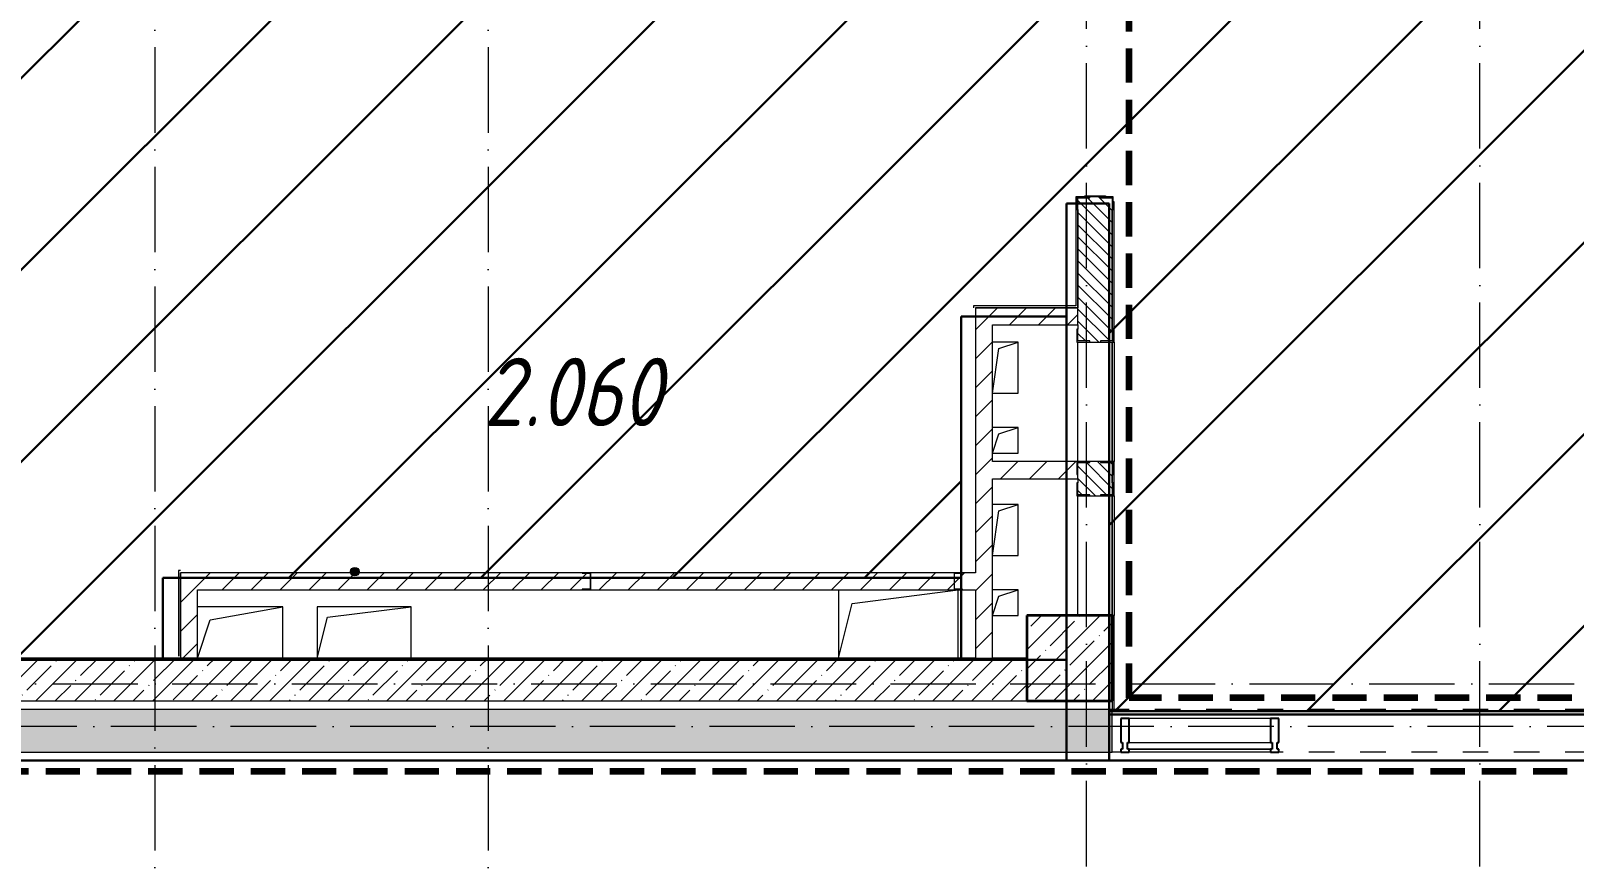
# Model space of a CAD drawing. Header units: millimetres. Extents: x -17017 to 628417, y -109036 to 199237.
# Drawn here: x -8445 to 582, y -95815 to -90944 of the extents above; entities that cross this region are included whole.
import ezdxf

# ---------------------------------------------------------------- set-up
doc = ezdxf.new("R2010")
doc.units = ezdxf.units.MM
for name, pattern in [('50_200_ШТРИХ_1Т_ш5_п1_п1_', [700, 500, -100, 0, -100]), ('Штрих короткий', [300, 150, -150]), ('Штриховая _2 мм - 1 мм_', [300, 200, -100])]:
    doc.linetypes.add(name, pattern=pattern)
for name, color, linetype, lineweight in [('0-1', 7, 'Continuous', 5), ('0-2', 7, 'Continuous', 9), ('Импосты витража', 7, 'Continuous', 9), ('Импосты витража-1', 7, 'Continuous', 25), ('Марки помещений', 7, 'Continuous', 9), ('Марки стен', 7, 'Continuous', 9), ('Несущие колонны', 7, 'Continuous', 9), ('Несущие колонны-1', 7, 'Continuous', 35), ('Обобщенные модели', 7, 'Continuous', 9), ('Общие ребра', 7, 'Continuous', 9), ('Оси-2', 7, '50_200_ШТРИХ_1Т_ш5_п1_п1_', 9), ('Остекление-1', 7, 'Continuous', 9), ('Перемычка-1', 7, 'Штрих короткий', 9), ('Стены', 7, 'Continuous', 9), ('Стены-1', 7, 'Continuous', 13), ('стяжа', 7, 'Continuous', 30), ('Штриховка разреза-1', 7, 'Continuous', 9)]:
    doc.layers.add(name, color=color, linetype=linetype, lineweight=lineweight)
doc.layers.add('СТ-1_1', color=7, linetype='Штриховая _2 мм - 1 мм_', lineweight=90, true_color=0x888888)
doc.layers.get('0-2').off()
doc.styles.add('ISOCPEUR_I_2', font='isocpeui.ttf', dxfattribs={"width": 0.85, "height": 2.3})
pattern_1 = [(45, (0, 0), (-84.8528, 84.8528), [])]
pattern_2 = [(45, (0, 0), (-114.04925, 114.04925), []), (45, (114.05, 0), (-114.04925, 114.04925), [201.612, -40.322, 3.353, -36.97])]

# ---------------------------------------------------------------- blocks, each defined once
blk = doc.blocks.new('ось2эт')
at = {"layer": 'Оси-2'}
for p, q in [((-7720.1, -54635.1), (-7720.1, -108435.9)), ((-5770.1, -54635.1), (-5770.1, -108435.9)), ((-2270.1, -108435.9), (-2270.1, -54635.1)), ((29.9, -108435.9), (29.9, -54635.1)), ((-11118.8, -94765.3), (15729.9, -94765.3)), ((96138.3, -95015.3), (-12388.8, -95015.3))]:
    blk.add_line(p, q, dxfattribs=at)
blk = doc.blocks.new('BSC_Колонна _Прямоугольная - 500х500-V42-АИ2_02_План отделки стен 2-го этажа _Часть 2_')
at = {"layer": 'Несущие колонны'}
h = blk.add_hatch(dxfattribs=at)
h.set_pattern_fill('FP_50', color=256, style=0, pattern_type=2)
h.set_pattern_definition([(45, (-7700, -11600), (-114.0493, 114.0493), []), (45, (-7585.95, -11600), (-114.0493, 114.0493), [201.613, -40.323, 3.353, -36.97])])
h.paths.add_polyline_path([(-250, -250), (250, -250), (250, 250), (-250, 250)], flags=0)
at = {"layer": 'Несущие колонны-1'}
for p, q in [((250, 250), (-250, 250)), ((-250, 250), (-250, -250)), ((250, -250), (250, 250)), ((-250, -250), (250, -250))]:
    blk.add_line(p, q, dxfattribs=at)
blk = doc.blocks.new('Прямоугольный импост - Импост структурный с накладкой - 180мм-26940402-АИ2_02_План отделки стен 2-го этажа _Часть 2_')
at = {"layer": 'Импосты витража-1'}
for p, q in [((-25, 0), (-25, 17)), ((-25, 17), (25, 17)), ((-15, 0), (-25, 0)), ((-15, -40), (-15, 0)), ((25, 0), (15, 0)), ((15, 0), (15, -40)), ((25, 17), (25, 0)), ((-25, -180), (-25, -40)), ((-25, -40), (-15, -40)), ((15, -40), (25, -40)), ((25, -40), (25, -180)), ((25, -180), (-25, -180))]:
    blk.add_line(p, q, dxfattribs=at)
blk = doc.blocks.new('PNS_Панель прямоугольная2 - Нр_Стекло - 40мм-26940512-АИ2_02_План отделки стен 2-го этажа _Часть 2_')
at = {"layer": 'Остекление-1'}
for p, q in [((-412.5, 40), (412.5, 40)), ((-422.5, 0), (422.5, 0)), ((412.5, 0), (-412.5, 0))]:
    blk.add_line(p, q, dxfattribs=at)
blk = doc.blocks.new('Прямоугольный импост - Импост структурный с накладкой - 180мм-23818297-АИ2_02_План отделки стен 2-го этажа _Часть 2_')
at = {"layer": 'Импосты витража'}
for p, q in [((11850, 11247), (11025, 11247)), ((11850, 11050), (11025, 11050))]:
    blk.add_line(p, q, dxfattribs=at)
blk = doc.blocks.new('Прямоугольный импост - Импост структурный с накладкой - 180мм-26940403-АИ2_02_План отделки стен 2-го этажа _Часть 2_')
at = {"layer": 'Импосты витража-1'}
for p, q in [((-25, 0), (-25, 17)), ((-25, 17), (25, 17)), ((-15, 0), (-25, 0)), ((-15, -40), (-15, 0)), ((25, 0), (15, 0)), ((15, 0), (15, -40)), ((25, 17), (25, 0)), ((-25, -180), (-25, -40)), ((-25, -40), (-15, -40)), ((15, -40), (25, -40)), ((25, -40), (25, -180)), ((25, -180), (-25, -180))]:
    blk.add_line(p, q, dxfattribs=at)
blk = doc.blocks.new('Проем_Дверь_Прямоугольный - 4000х2400h_витражные проемы-26940178-АИ2_02_План отделки стен 2-го этажа _Часть 2_')
at = {"layer": 'Перемычка-1'}
for p, q in [((2000, 125), (-2000, 125)), ((2000, -125), (-2000, -125))]:
    blk.add_line(p, q, dxfattribs=at)
blk = doc.blocks.new('Фахверк_СКБ_Уголок - 200_3960_зеркало-28268689-АИ2_02_План отделки стен 2-го этажа _Часть 2_')
at = {"layer": 'Обобщенные модели'}
for p, q in [((200, 156), (125, 156)), ((125, 156), (125, 81)), ((131, 81), (131, 150)), ((131, 150), (200, 150)), ((200, 150), (200, 156)), ((125, 81), (131, 81)), ((131, 19), (125, 19)), ((125, 19), (125, -56)), ((131, -50), (131, 19)), ((125, -56), (200, -56)), ((200, -50), (131, -50)), ((200, -56), (200, -50))]:
    blk.add_line(p, q, dxfattribs=at)
blk = doc.blocks.new('154_Стойка_СКБ_Уголок - СМ-2180_200-28268025-АИ2_02_План отделки стен 2-го этажа _Часть 2_')
at = {"layer": 'Обобщенные модели'}
for p, q in [((125, 156), (125, 81)), ((200, 156), (125, 156)), ((131, 81), (131, 150)), ((131, 150), (200, 150)), ((200, 150), (200, 156)), ((125, 81), (131, 81)), ((131, 19), (125, 19)), ((125, 19), (125, -56)), ((131, -50), (131, 19)), ((125, -56), (200, -56)), ((200, -50), (131, -50)), ((200, -56), (200, -50))]:
    blk.add_line(p, q, dxfattribs=at)
blk = doc.blocks.new('Стойка_Влож_Полоса боковая - Полоса-28213942-АИ2_02_План отделки стен 2-го этажа _Часть 2_')
at = {"layer": 'Обобщенные модели'}
for p, q in [((-5, 60), (0, 60)), ((-5, -60), (-5, 60)), ((0, 31), (0, -31)), ((0, -60), (-5, -60))]:
    blk.add_line(p, q, dxfattribs=at)
blk = doc.blocks.new('154_Фахверк_СКБ_Швеллер - Тип_100_3960-28318856-АИ2_02_План отделки стен 2-го этажа _Часть 2_')
at = {"layer": 'Обобщенные модели'}
for p, q in [((175, 50), (125, 50)), ((125, 50), (125, -50)), ((128, 47), (175, 47)), ((128, -47), (128, 47)), ((175, 47), (175, 50)), ((125, -50), (175, -50)), ((175, -47), (128, -47)), ((175, -50), (175, -47))]:
    blk.add_line(p, q, dxfattribs=at)
blk = doc.blocks.new('AR_Отверстие прямоугольное _в плите_ - AR_Отверстие прямоугольное _в плите_-V191-АИ2_02_План отделки стен 2-го этажа _Часть 2_')
at = {"layer": 'Обобщенные модели'}
for p, q in [((75, 75), (-75, 75)), ((-75, -75), (-37.5, 37.5)), ((-37.5, 37.5), (75, 75)), ((75, -75), (75, 75)), ((-75, -75), (75, -75))]:
    blk.add_line(p, q, dxfattribs=at)
blk = doc.blocks.new('AR_Отверстие прямоугольное _в плите_ - AR_Отверстие прямоугольное _в плите_-V192-АИ2_02_План отделки стен 2-го этажа _Часть 2_')
at = {"layer": 'Обобщенные модели'}
for p, q in [((75, 150), (-75, 150)), ((-75, -150), (-37.5, 112.5)), ((-37.5, 112.5), (75, 150)), ((75, -150), (75, 150)), ((-75, -150), (75, -150))]:
    blk.add_line(p, q, dxfattribs=at)
blk = doc.blocks.new('AR_Отверстие прямоугольное _в плите_ - AR_Отверстие прямоугольное _в плите_-30552525-АИ2_02_План отделки стен 2-го этажа _Часть 2_')
at = {"layer": 'Обобщенные модели'}
for p, q in [((-350, 200), (-350, -200)), ((-270, 120), (350, 200)), ((350, -200), (350, 200)), ((-350, -200), (-270, 120))]:
    blk.add_line(p, q, dxfattribs=at)
blk = doc.blocks.new('AR_Отверстие прямоугольное _в плите_ - AR_Отверстие прямоугольное _в плите_-30459267-АИ2_02_План отделки стен 2-го этажа _Часть 2_')
at = {"layer": 'Обобщенные модели'}
for p, q in [((250, 150), (-250, 150)), ((-175, 75), (250, 150)), ((250, -150), (250, 150)), ((-250, -150), (-175, 75))]:
    blk.add_line(p, q, dxfattribs=at)
blk = doc.blocks.new('AR_Отверстие прямоугольное _в плите_ - AR_Отверстие прямоугольное _в плите_-30552596-АИ2_02_План отделки стен 2-го этажа _Часть 2_')
at = {"layer": 'Обобщенные модели'}
for p, q in [((275, 150), (-275, 150)), ((-275, 150), (-275, -150)), ((-215, 90), (275, 150)), ((275, -150), (275, 150)), ((-275, -150), (-215, 90))]:
    blk.add_line(p, q, dxfattribs=at)
blk = doc.blocks.new('154_Фахверк_СКБ_Швеллер - Тип_100_3960_зеркало-36793856-АИ2_02_План отделки стен 2-го этажа _Часть 2_')
at = {"layer": 'Обобщенные модели'}
for p, q in [((175, 50), (125, 50)), ((125, 50), (125, -50)), ((128, 47), (175, 47)), ((128, -47), (128, 47)), ((175, 47), (175, 50)), ((125, -50), (175, -50)), ((175, -47), (128, -47)), ((175, -50), (175, -47))]:
    blk.add_line(p, q, dxfattribs=at)
blk = doc.blocks.new('0125-Р-ОО-Ш2-АР-о_23_10_2024_rvt-1-АИ2_02_План отделки стен 2-го этажа _Часть 2_')
at = {"layer": 'Штриховка разреза-1'}
h = blk.add_hatch(dxfattribs=at)
h.set_pattern_fill('FP_2', color=256, style=0, pattern_type=2)
h.set_pattern_definition([(135, (0, 0), (-35.35534, -35.35534), [])])
h.paths.add_polyline_path([(7881, 12550), (7881, 12556), (7950, 12556), (7950, 12744), (7881, 12744), (7881, 12750), (7819, 12750), (7819, 12744), (7750, 12744), (7750, 12556), (7819, 12556), (7819, 12550)], flags=0)
h.paths.add_polyline_path([(7881, 13450), (7881, 13456), (7950, 13456), (7950, 14294), (7881, 14294), (7881, 14300), (7819, 14300), (7819, 14294), (7750, 14294), (7750, 13456), (7819, 13456), (7819, 13450)], flags=0)
h.paths.add_polyline_path([(7950, 15450), (7950, 15750), (7750, 15750), (7750, 15450), (7910, 15450)], flags=0)
h = blk.add_hatch(dxfattribs=at)
h.set_pattern_fill('FP_3', color=256, style=0, pattern_type=2)
h.set_pattern_definition(pattern_1)
h.paths.add_polyline_path([(7250, 11600), (7250, 13650), (7150, 13650), (7150, 11600)], flags=0)
h = blk.add_hatch(dxfattribs=at)
h.set_pattern_fill('FP_3', color=256, style=0, pattern_type=2)
h.set_pattern_definition(pattern_1)
h.paths.add_polyline_path([(7750, 13550), (7750, 13650), (7250, 13650), (7250, 13550)], flags=0)
h = blk.add_hatch(dxfattribs=at)
h.set_pattern_fill('FP_3', color=256, style=0, pattern_type=2)
h.set_pattern_definition(pattern_1)
h.paths.add_polyline_path([(7750, 12650), (7750, 12675), (7744, 12675), (7744, 12750), (7250, 12750), (7250, 12650), (7744, 12650)], flags=0)
h = blk.add_hatch(dxfattribs=at)
h.set_pattern_fill('FP_3', color=256, style=0, pattern_type=2)
h.set_pattern_definition(pattern_1)
h.paths.add_polyline_path([(2600, 11600), (2600, 12100), (2500, 12100), (2500, 11600)], flags=0)
h = blk.add_hatch(dxfattribs=at)
h.set_pattern_fill('FP_3', color=256, style=0, pattern_type=2)
h.set_pattern_definition(pattern_1)
h.paths.add_polyline_path([(7150, 12000), (7150, 12100), (7075, 12100), (7075, 12097), (7028, 12097), (7028, 12003), (7075, 12003), (7075, 12000), (7139.2, 12000)], flags=0)
h.paths.add_polyline_path([(7025, 12000), (7025, 12100), (4900, 12100), (4900, 12000), (5275.2, 12000)], flags=0)
h.paths.add_polyline_path([(4850, 12000), (4850, 12003), (4897, 12003), (4897, 12097), (4850, 12097), (4850, 12100), (2600, 12100), (2600, 12000)], flags=0)
h = blk.add_hatch(dxfattribs=at)
h.set_pattern_fill('FP_1', color=256, style=0, pattern_type=2)
h.set_pattern_definition(pattern_2)
h.paths.add_polyline_path([(7450, 11350), (7450, 11600), (400, 11600), (400, 11350), (7139.2, 11350)], flags=0)
h = blk.add_hatch(dxfattribs=at)
h.set_pattern_fill('FP_1', color=256, style=0, pattern_type=2)
h.set_pattern_definition(pattern_2)
h.paths.add_polyline_path([(25900, 11050), (25900, 11300), (25000, 11300), (25000, 11050)], flags=0)
h.paths.add_polyline_path([(22900, 11050), (22900, 11300), (15250, 11300), (15250, 11050), (20187, 11050)], flags=0)
h.paths.add_polyline_path([(12731.1, 11050), (13150, 11050), (13150, 11300), (11950, 11300), (11950, 11050)], flags=0)
h.paths.add_polyline_path([(7139.2, 11050), (7950, 11050), (7950, 11300), (400, 11300), (400, 11050), (5275.2, 11050)], flags=0)
at = {"layer": 'Общие ребра'}
for p, q in [((7750, 13550), (7750, 13650)), ((7750, 12650), (7750, 12675)), ((7150, 11600), (7250, 11600))]:
    blk.add_line(p, q, dxfattribs=at)
at = {"layer": 'Стены'}
for p, q in [((7750, 12750), (7750, 13450)), ((7950, 13450), (7950, 12750)), ((7750, 11850), (7750, 12550)), ((7950, 12550), (7950, 11850))]:
    blk.add_line(p, q, dxfattribs=at)
at = {"layer": 'Стены-1'}
for p, q in [((7750, 14225), (7750, 13650)), ((7950, 13525), (7950, 14225)), ((7150, 13650), (7150, 12100)), ((7250, 13650), (7150, 13650)), ((7750, 13650), (7250, 13650)), ((7250, 12750), (7250, 13550)), ((7250, 13550), (7750, 13550)), ((7750, 13550), (7750, 13525)), ((7819, 13450), (7881, 13450)), ((7744, 12750), (7250, 12750)), ((7881, 12750), (7819, 12750)), ((7250, 11600), (7250, 12650)), ((7250, 12650), (7750, 12650)), ((7750, 12650), (7750, 12625)), ((7950, 12625), (7950, 12675)), ((7819, 12550), (7881, 12550)), ((2500, 12100), (2500, 11600)), ((2600, 12100), (2500, 12100)), ((4850, 12100), (2600, 12100)), ((7025, 12100), (4900, 12100)), ((7150, 12100), (7075, 12100)), ((2600, 12000), (4850, 12000)), ((2600, 11600), (2600, 12000)), ((4900, 12000), (7025, 12000)), ((7075, 12000), (7150, 12000)), ((7150, 12000), (7150, 11600)), ((7150, 11600), (400, 11600)), ((2500, 11600), (2600, 11600)), ((7450, 11600), (7250, 11600)), ((400, 11350), (7450, 11350)), ((7950, 11300), (400, 11300)), ((7950, 11050), (7950, 11300)), ((400, 11050), (7950, 11050))]:
    blk.add_line(p, q, dxfattribs=at)
at = {"layer": '0-2'}
for name, p, rotation in [('154_Стойка_СКБ_Уголок - СМ-2180_200-28268025-АИ2_02_План отделки стен 2-го этажа _Часть 2_', (7800, 14425), 269.9999999999999), ('Стойка_Влож_Полоса боковая - Полоса-28213942-АИ2_02_План отделки стен 2-го этажа _Часть 2_', (7850, 14300), 269.9999999999999), ('154_Стойка_СКБ_Уголок - СМ-2180_200-28268025-АИ2_02_План отделки стен 2-го этажа _Часть 2_', (7900, 13325), 89.99999999999991), ('Фахверк_СКБ_Уголок - 200_3960_зеркало-28268689-АИ2_02_План отделки стен 2-го этажа _Часть 2_', (7800, 12875), 269.9999999999999), ('Фахверк_СКБ_Уголок - 200_3960_зеркало-28268689-АИ2_02_План отделки стен 2-го этажа _Часть 2_', (7900, 12425), 89.99999999999991), ('154_Фахверк_СКБ_Швеллер - Тип_100_3960-28318856-АИ2_02_План отделки стен 2-го этажа _Часть 2_', (5025, 12050), 180)]:
    blk.add_blockref(name, p, dxfattribs=dict(at, rotation=rotation))
for name, p in [('AR_Отверстие прямоугольное _в плите_ - AR_Отверстие прямоугольное _в плите_-V192-АИ2_02_План отделки стен 2-го этажа _Часть 2_', (7325, 13300)), ('AR_Отверстие прямоугольное _в плите_ - AR_Отверстие прямоугольное _в плите_-V191-АИ2_02_План отделки стен 2-го этажа _Часть 2_', (7325, 12875)), ('AR_Отверстие прямоугольное _в плите_ - AR_Отверстие прямоугольное _в плите_-V192-АИ2_02_План отделки стен 2-го этажа _Часть 2_', (7325, 12350)), ('154_Фахверк_СКБ_Швеллер - Тип_100_3960_зеркало-36793856-АИ2_02_План отделки стен 2-го этажа _Часть 2_', (6900, 12050)), ('AR_Отверстие прямоугольное _в плите_ - AR_Отверстие прямоугольное _в плите_-30552525-АИ2_02_План отделки стен 2-го этажа _Часть 2_', (6700, 11800)), ('AR_Отверстие прямоугольное _в плите_ - AR_Отверстие прямоугольное _в плите_-V191-АИ2_02_План отделки стен 2-го этажа _Часть 2_', (7325, 11925)), ('AR_Отверстие прямоугольное _в плите_ - AR_Отверстие прямоугольное _в плите_-30459267-АИ2_02_План отделки стен 2-го этажа _Часть 2_', (2850, 11750)), ('AR_Отверстие прямоугольное _в плите_ - AR_Отверстие прямоугольное _в плите_-30552596-АИ2_02_План отделки стен 2-го этажа _Часть 2_', (3575, 11750)), ('BSC_Колонна _Прямоугольная - 500х500-V42-АИ2_02_План отделки стен 2-го этажа _Часть 2_', (7700, 11600)), ('Проем_Дверь_Прямоугольный - 4000х2400h_витражные проемы-26940178-АИ2_02_План отделки стен 2-го этажа _Часть 2_', (9950, 11175)), ('Прямоугольный импост - Импост структурный с накладкой - 180мм-23818297-АИ2_02_План отделки стен 2-го этажа _Часть 2_', (-2975, 0)), ('PNS_Панель прямоугольная2 - Нр_Стекло - 40мм-26940512-АИ2_02_План отделки стен 2-го этажа _Часть 2_', (8462.5, 11067))]:
    blk.add_blockref(name, p, dxfattribs=at)
at = {"layer": '0-2', "extrusion": (0, 0, -1), "rotation": 180}
for name, p in [('Прямоугольный импост - Импост структурный с накладкой - 180мм-26940403-АИ2_02_План отделки стен 2-го этажа _Часть 2_', (-8025, 11067)), ('Прямоугольный импост - Импост структурный с накладкой - 180мм-26940402-АИ2_02_План отделки стен 2-го этажа _Часть 2_', (-8900, 11067))]:
    blk.add_blockref(name, p, dxfattribs=at)
blk = doc.blocks.new('2ч2эт')
at = {"layer": 'Марки стен'}
h = blk.add_hatch(color=256, dxfattribs=at)
edge = h.paths.add_edge_path(flags=0)
edge.add_arc((-6549.3, -94109.3), 25, 0, 360)
blk.add_circle((-6549.3, -94109.3), 25, dxfattribs=at)
at = {"layer": 'СТ-1_1'}
for p, q in [((-2020.1, -94847.3), (-2020.1, -57027.3)), ((1767.9, -94847.3), (-2020.1, -94847.3)), ((-9558.1, -95277.3), (17967.9, -95277.3))]:
    blk.add_line(p, q, dxfattribs=at)
at = {"layer": 'Стены'}
for p, q in [((-2120.1, -93465.3), (-2120.1, -92765.3)), ((-2108.1, -92765.3), (-2108.1, -93465.3)), ((-2120.1, -94365.3), (-2120.1, -93665.3)), ((-2108.1, -93665.3), (-2108.1, -94365.3))]:
    blk.add_line(p, q, dxfattribs=at)
at = {"layer": 'Стены-1'}
for p, q in [((-2332.1, -91915.3), (-2332.1, -92553.3)), ((-2326.1, -91915.3), (-2332.1, -91915.3)), ((-2108.1, -91945.3), (-2114.1, -91945.3)), ((-2108.1, -92765.3), (-2108.1, -91945.3)), ((-2320.1, -92565.3), (-2320.1, -91990.3)), ((-2120.1, -91990.3), (-2120.1, -92690.3)), ((-2332.1, -92553.3), (-2932.1, -92553.3)), ((-2932.1, -92553.3), (-2932.1, -92565.3)), ((-2920.1, -92565.3), (-2320.1, -92565.3)), ((-2114.1, -92765.3), (-2108.1, -92765.3)), ((-2108.1, -93465.3), (-2114.1, -93465.3)), ((-2108.1, -93665.3), (-2108.1, -93465.3)), ((-2120.1, -93540.3), (-2120.1, -93590.3)), ((-2114.1, -93665.3), (-2108.1, -93665.3)), ((-7570.1, -94103.3), (-7582.1, -94103.3)), ((-7582.1, -94103.3), (-7582.1, -94603.3)), ((-7570.1, -94603.3), (-7570.1, -94115.3)), ((-2108.1, -94365.3), (-2120.1, -94365.3)), ((-2108.1, -94915.3), (-2108.1, -94365.3)), ((-2120.1, -94865.3), (-2120.1, -94915.3)), ((-2120.1, -94915.3), (-2108.1, -94915.3))]:
    blk.add_line(p, q, dxfattribs=at)
at = {"layer": 'стяжа'}
for points in [[(-2388, -91955.4), (-2388, -94625.1), (-9973, -94625.1), (-9973, -89495.1), (-9686, -89495.1)], [(-2138, -91955.4), (-2138, -94925.3), (6562, -94925.3), (6562, -89951.1)], [(-2388, -91955.4), (-2388, -95215.3), (-2138, -95215.3), (-2138, -91955.4)], [(-2138, -91955.4), (-2388, -91955.4)], [(-9973, -92615.1), (-9973, -94625.1), (-3003, -94625.1), (-3003, -92615.1)], [(-3003, -92615.1), (-2388, -92615.1)], [(-9973, -94145.1), (-9973, -94625.1), (-7673, -94625.1), (-7673, -94145.1)], [(2042, -94365.3), (2042, -95215.3), (-9973, -95215.3)], [(-2138, -94365.3), (-2138, -94945.3), (2042, -94945.3), (2042, -94365.3)], [(-2138, -95215.3), (-10038, -95215.3), (-10038, -98325.3)]]:
    blk.add_lwpolyline(points, dxfattribs=at)
blk.add_lwpolyline([(-7673, -94145.1), (-3003, -94145.1), (-3003, -94625.1), (-7673, -94625.1)], close=True, dxfattribs=at)
at = {"layer": '0-1'}
blk.add_blockref('0125-Р-ОО-Ш2-АР-о_23_10_2024_rvt-1-АИ2_02_План отделки стен 2-го этажа _Часть 2_', (-10070.1, -106215.3), dxfattribs=at)
at = {"layer": 'Марки помещений', "color": 3, "insert": (-5798.9, -92857.7), "char_height": 400, "width": 785.654, "attachment_point": 1, "style": 'ISOCPEUR_I_2'}
blk.add_mtext('2.060', dxfattribs=at)

msp = doc.modelspace()

# ---------------------------------------------------------------- hatches: boundary and pattern name
at = {"layer": 'стяжа'}
h = msp.add_hatch(dxfattribs=at)
h.set_pattern_fill('ANSI31', color=5, scale=250)
h.set_pattern_definition([(45, (4472.5, -59163.1), (-561.266, 561.266), [])])
h.paths.add_polyline_path([(13742, -89400.5), (12812, -89400.5), (6162, -89400.5), (6162, -89950.4), (12812, -89960.5), (12812, -94460.5), (13012, -94460.5), (13012, -94955.3), (15112, -94955.3), (15112, -94443.1), (15322, -94443.1), (15322, -94230.5), (15762, -94230.5), (15762, -90460.5), (15322, -90460.5), (15322, -89960.5), (13742, -89960.5)])
h.paths.add_polyline_path([(15592, -66215.3), (15192, -66215.3), (15192, -65695.3), (15592, -65695.3), (15592, -63285.3), (15464.5, -63285.3), (15464.5, -62800.4), (15592, -62800.4), (15592, -60875.3), (15362, -60875.3), (15362, -60625.3), (12222, -60625.3), (12222, -61275.3), (9132, -61275.3), (9132, -60575.3), (8692, -60575.3), (8692, -60325.3), (9912, -60325.3), (9912, -58904.6), (9862, -58904.6), (9862, -58299.1), (9912, -58299.1), (9912, -56925.3), (6812, -56925.3), (6812, -57175.3), (6312, -57175.3), (6062, -57175.3), (6062, -56925.3), (2562, -56925.3), (2562, -57345.3), (2042, -57345.3), (2042, -56925.3), (-2138, -56925.3), (-2138, -58005.3), (-2388, -58005.3), (-2388, -57961), (-2788, -57961), (-2788, -56925.3), (-9668, -56925.3), (-9668, -57165.3), (-9778, -57165.3), (-9778, -57376.1), (-9888, -57376.1), (-9888, -60155.3), (-9638, -60155.3), (-9638, -60655.3), (-9888, -60655.3), (-9888, -62707.2), (-9738, -62707.2), (-9738, -63240.1), (-9888, -63240.1), (-9888, -65675.3), (-9598, -65675.3), (-9598, -65925.3), (-2888, -65925.3), (-2888, -63325.3), (-2388, -63325.3), (-2388, -61148.8), (-2758, -61148.8), (-2758, -59948.8), (-2388, -59948.8), (-2388, -59705.3), (-2138, -59705.3), (-2138, -72625.3), (-2388, -72625.3), (-2388, -72225.3), (-2788, -72225.3), (-2788, -70635.3), (-2388, -70635.3), (-2388, -69135.3), (-2788, -69135.3), (-2928.7, -69135.3), (-2928.7, -66175.1), (-9833, -66175.1), (-9833, -66315.1), (-9973, -66315.1), (-9973, -68675.1), (-9723, -68675.1), (-9723, -69175.1), (-9833, -69175.1), (-9833, -69315.1), (-9973, -69315.1), (-9973, -71540.3), (-9833, -71540.3), (-9833, -71675.1), (-9723, -71675.1), (-9723, -72175.1), (-9973, -72175.1), (-9973, -77655.1), (-9723, -77655.1), (-9723, -78155.1), (-9738, -78155.1), (-9738, -78390.1), (-9973, -78390.1), (-9973, -80457.8), (-9755.8, -80457.8), (-9755.8, -80675.1), (-9723, -80675.1), (-9723, -81175.1), (-9787.7, -81175.1), (-9787.7, -81360.3), (-9973, -81360.3), (-9973, -86532.6), (-9750.6, -86532.6), (-9750.6, -86755.1), (-9723, -86755.1), (-9723, -87255.1), (-9838.3, -87255.1), (-9838.3, -87389.8), (-9973, -87389.8), (-9973, -89355.1), (-9686, -89355.1), (-9686, -89495.1), (-9973, -89495.1), (-9973, -89703.9), (-9853.5, -89703.9), (-9853.5, -89945.4), (-9723, -89945.4), (-9723, -90445.4), (-9973, -90445.4), (-9973, -94375.1), (-9723, -94375.1), (-9723, -94625.1), (-7673, -94625.1), (-7673, -94145.1), (-3003, -94145.1), (-3003, -92615.1), (-2388, -92615.1), (-2388, -91955.4), (-2138, -91955.4), (-2138, -94925.3), (2042, -94925.3), (2042, -94365.3), (2562, -94365.3), (2562, -94625.3), (5572, -94625.3), (5572, -94285.3), (6162, -94285.3), (6162, -92315.3), (6162, -91180.3), (6162, -89960.6), (6154.9, -89960.6), (2562, -89950.4), (2562, -90475.4), (2042, -90475.4), (2042, -89950.4), (2042, -89945.4), (2201, -89945.4), (2201, -87175.4), (2042, -87175.4), (2042, -85985.4), (1200.5, -85985.4), (1200.5, -77695.3), (2042, -77695.3), (2178.2, -77695.3), (2178.2, -72220.3), (2042, -72220.3), (2042, -71695.3), (2042, -71690.3), (2562, -71690.3), (2562, -71882.4), (5852, -71882.4), (5852, -71690.3), (5852, -71421.7), (6562, -71421.7), (6562, -71285.3), (7012, -71285.3), (7012, -71695.3), (15592, -71695.3)])
h.paths.add_polyline_path([(7012, -69615.3), (6562, -69615.3), (6562, -69446.8), (6102, -69446.8), (6102, -63155.3), (6562, -63155.3), (6562, -58775.3), (6812, -58775.3), (6812, -60325.3), (7112, -60325.3), (7112, -60575.3), (7112, -60825.3), (7112, -62175.3), (6812, -62175.3), (6812, -63055.3), (7012, -63055.3)], flags=16)
h.paths.add_polyline_path([(2562, -66200.3), (2042, -66200.3), (2042, -65675.3), (2042, -65670.3), (2562, -65670.3)], flags=16)
h.paths.add_polyline_path([(-2138, -74325.3), (-2138, -84740.1), (-2388, -84740.1), (-2388, -84500.1), (-2798, -84500.1), (-2798, -84000.1), (-2388, -84000.1), (-2388, -82235.1), (-2968, -82235.1), (-2968, -80395.1), (-2388, -80395.1), (-2388, -78605.3), (-2918, -78605.3), (-2918, -74465.3), (-2388, -74465.3), (-2388, -74325.3)], flags=16)
h.paths.add_polyline_path([(2562, -60695.3), (2042, -60695.3), (2042, -60170.3), (2562, -60170.3)], flags=16)
h.paths.add_polyline_path([(-2138, -86440.1), (-2138, -86640.1), (-2138, -90775.4), (-2388, -90775.4), (-2388, -90475.4), (-2658, -90475.4), (-2758, -90475.4), (-2758, -89495.1), (-8616, -89495.1), (-8616, -89355.1), (-3003, -89355.1), (-3003, -87055.1), (-2703, -87055.1), (-2703, -86640.1), (-2388, -86640.1), (-2388, -86440.1)], flags=16)
h.paths.add_polyline_path([(-2138, -89950.4), (-2658, -89950.4), (-2658, -89945.4), (-2138, -89945.4)], flags=0)

# ---------------------------------------------------------------- linework, layer by layer
msp.add_lwpolyline([(30835.6, -95215.3), (-10038, -95215.3), (-10038, -98325.3), (30835.6, -98325.3)], close=True, dxfattribs=at)

# ---------------------------------------------------------------- block references
for name in ['ось2эт', '2ч2эт']:
    msp.add_blockref(name, (0, 0), dxfattribs=at)

doc.saveas('drawing.dxf')
